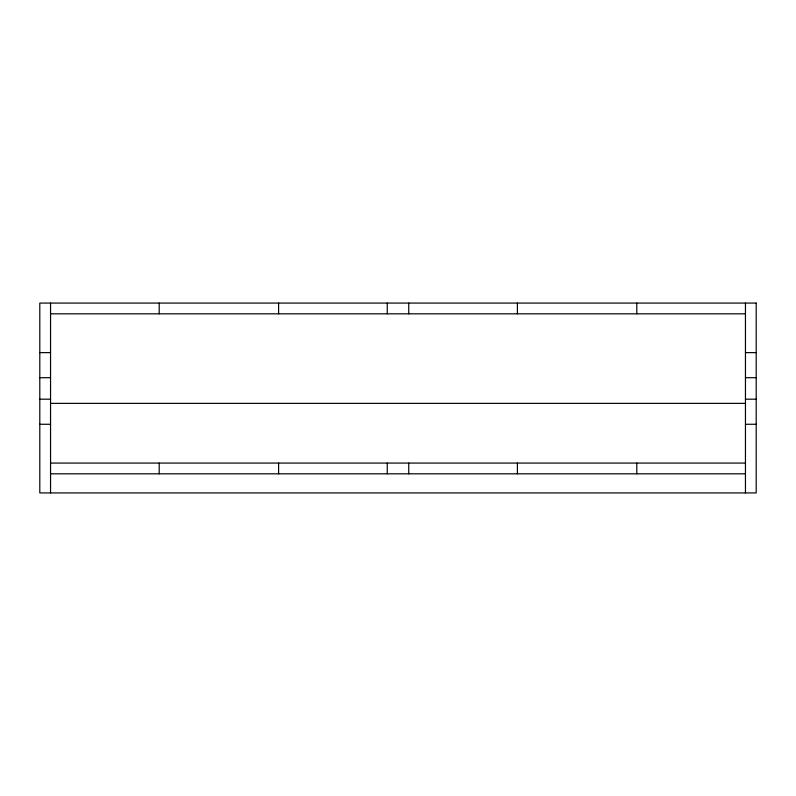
<?xml version="1.0" encoding="UTF-8"?>
<svg xmlns="http://www.w3.org/2000/svg" width="796" height="796" viewBox="0 0 796 796"><rect width="100%" height="100%" fill="white"/><g stroke="black" fill="none" stroke-linecap="round" stroke-linejoin="round"><path stroke-width="1.19" d="M50.546 313.823L745.454 313.823M39.8 352.628L50.546 352.628M745.454 352.628L756.2 352.628M39.8 377.702L50.546 377.702M745.454 377.702L756.2 377.702M39.8 399.194L50.546 399.194M745.454 399.194L756.2 399.194M50.546 403.373L745.454 403.373M39.8 424.268L50.546 424.268M745.454 424.268L756.2 424.268M50.546 463.073L745.454 463.073M50.546 473.819L745.454 473.819M745.454 303.077L745.454 492.923M636.8 303.077L636.8 313.823M636.8 463.073L636.8 473.819M517.4 303.077L517.4 313.823M517.4 463.073L517.4 473.819M408.746 303.077L408.746 313.823M408.746 463.073L408.746 473.819M387.254 303.077L387.254 313.823M387.254 463.073L387.254 473.819M278.6 303.077L278.6 313.823M278.6 463.073L278.6 473.819M159.2 303.077L159.2 313.823M159.2 463.073L159.2 473.819M50.546 303.077L50.546 492.923M756.2 303.077L39.8 303.077L39.8 492.923L756.2 492.923L756.2 303.077"/></g></svg>
